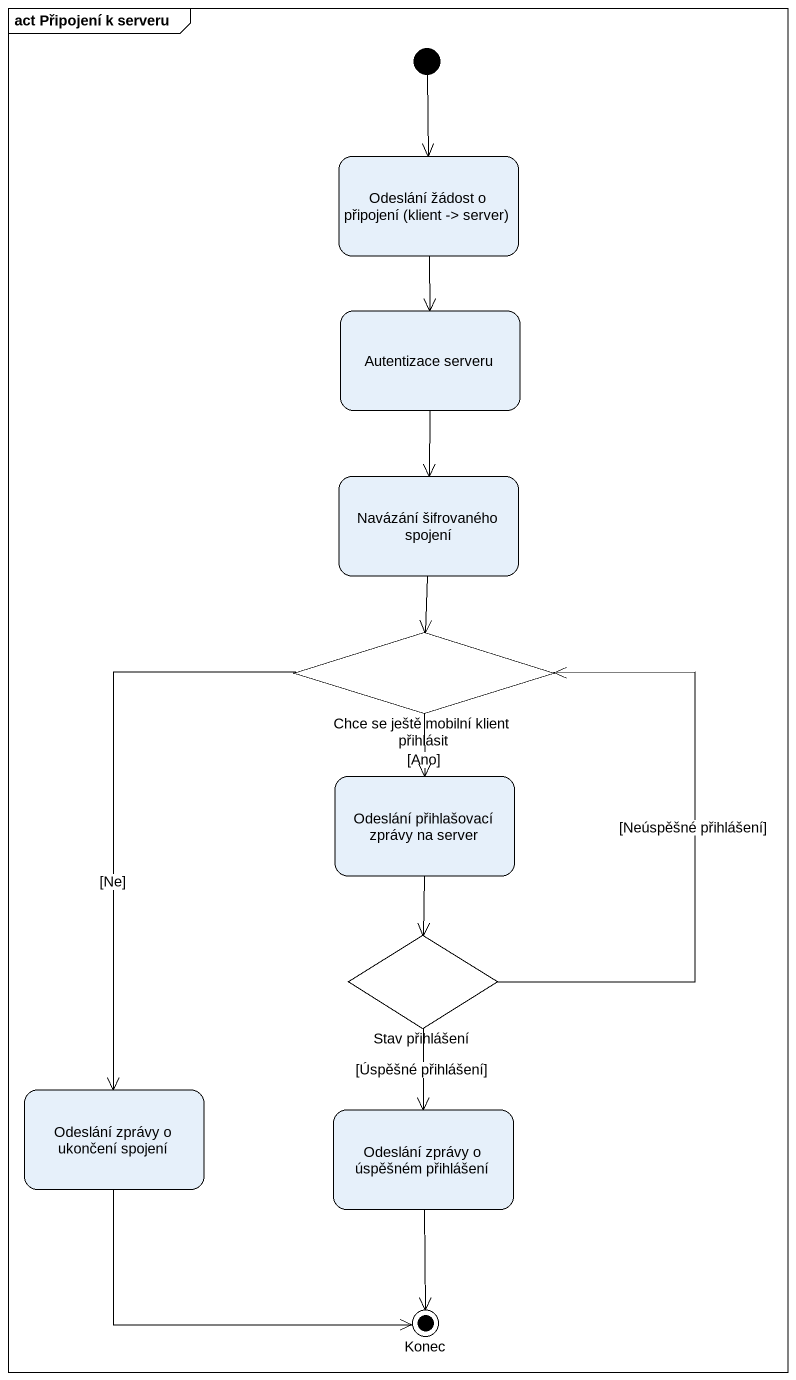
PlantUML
@startuml
mainframe act Připojení k serveru
hide empty description
state "Odeslání žádost o připojení (klient -> server)" as Odeslání_žádost_o_připojení
state "Autentizace serveru" as Autentizace_serveru
state "Navázání šifrovaného spojení" as Navázání_šifrovaného_spojení
state "Chce se ještě mobilní klient přihlásit" as Chce_se_ještě_mobilní <<choice>>
state "Odeslání přihlašovací zprávy na server" as Odeslání_přihlašovací
state "Stav přihlášení" as Stav_přihlášení <<choice>>
state "Odeslání zprávy o ukončení spojení" as Odeslání_zprávy_o_ukončení
state "Odeslání zprávy o úspěšném přihlášení" as Odeslání_zprávy_o_úspěšném
state Konec <<end>>
[*] --> Odeslání_žádost_o_připojení
Odeslání_žádost_o_připojení --> Autentizace_serveru
Autentizace_serveru --> Navázání_šifrovaného_spojení
Navázání_šifrovaného_spojení --> Chce_se_ještě_mobilní
Chce_se_ještě_mobilní --> Odeslání_přihlašovací : [Ano]
Chce_se_ještě_mobilní --> Odeslání_zprávy_o_ukončení : [Ne]
Odeslání_přihlašovací --> Stav_přihlášení
Stav_přihlášení -up-> Chce_se_ještě_mobilní : [Neúspěšné přihlášení]
Stav_přihlášení --> Odeslání_zprávy_o_úspěšném : [Úspěšné přihlášení]
Odeslání_zprávy_o_ukončení -right-> Konec
Odeslání_zprávy_o_úspěšném --> Konec
@enduml
